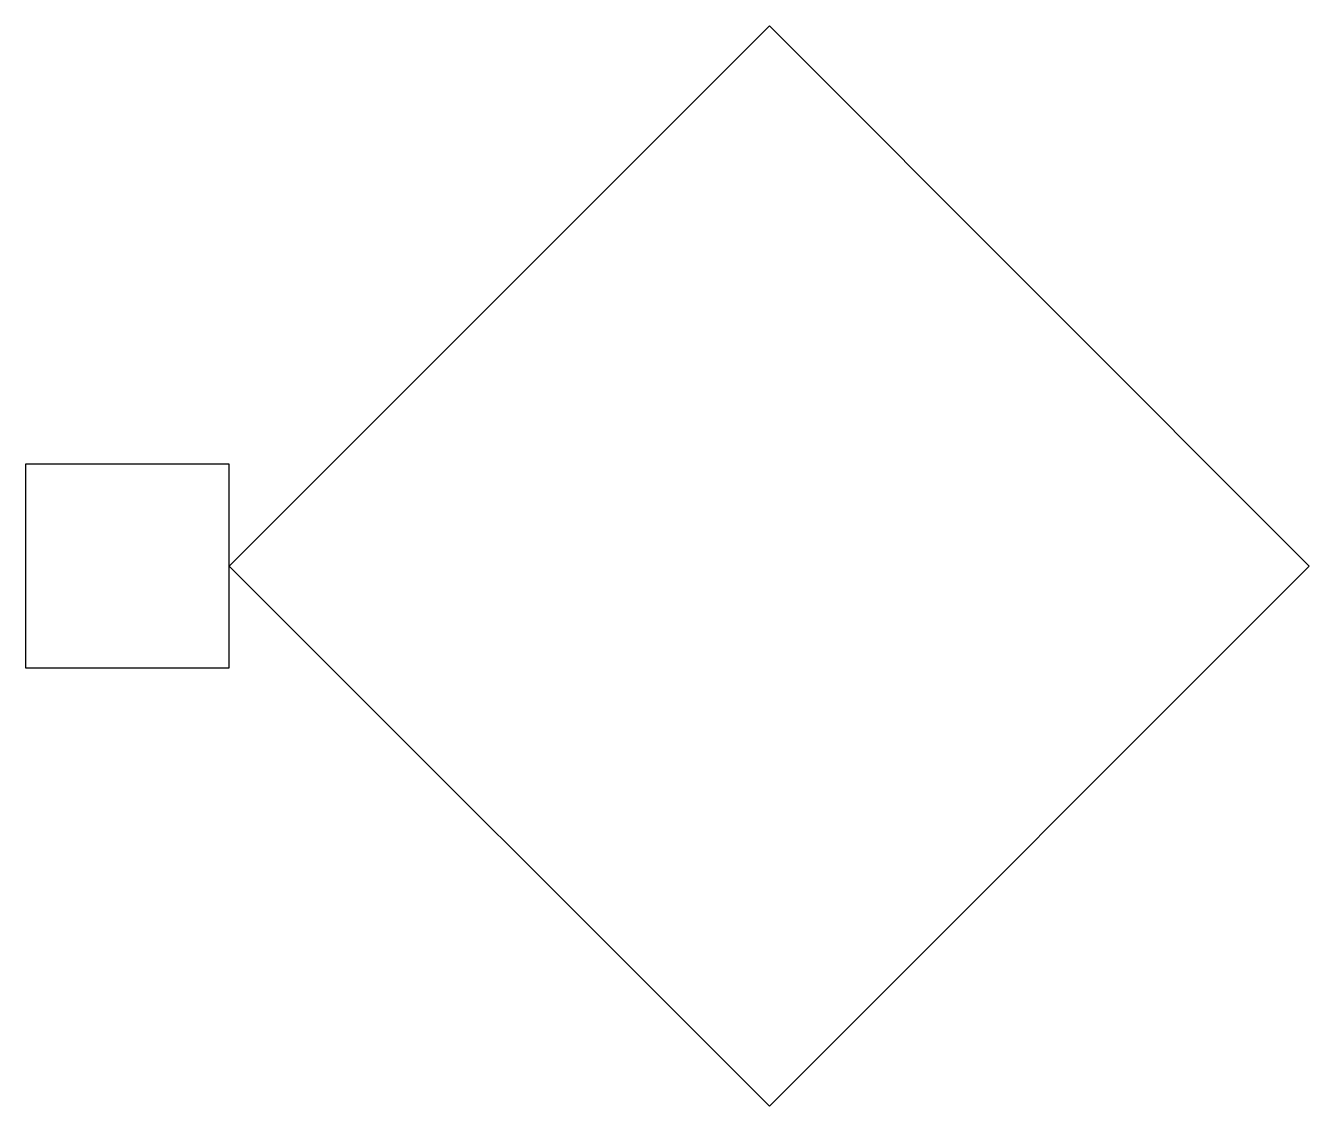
# Model space of a CAD drawing. Header units: millimetres. Extents: x -3109.006 to -3108.502, y 3729.965 to 3730.39.
import ezdxf

# ---------------------------------------------------------------- set-up
doc = ezdxf.new("R2010")
doc.units = ezdxf.units.MM
doc.header["$LTSCALE"] = 10
doc.layers.add('Ele_tomadas', color=2, linetype='Continuous')

msp = doc.modelspace()

# ---------------------------------------------------------------- linework, layer by layer
at = {"layer": 'Ele_tomadas', "color": 4}
msp.add_lwpolyline([(-3108.50222, 3730.17751), (-3108.71435, 3730.38964), (-3108.92649, 3730.17751), (-3108.71435, 3729.96538)], close=True, dxfattribs=at)
at = {"layer": 'Ele_tomadas', "color": 3}
msp.add_lwpolyline([(-3109.00649, 3730.13751), (-3108.92649, 3730.13751), (-3108.92649, 3730.21751), (-3109.00649, 3730.21751)], close=True, dxfattribs=at)

doc.saveas('drawing.dxf')
